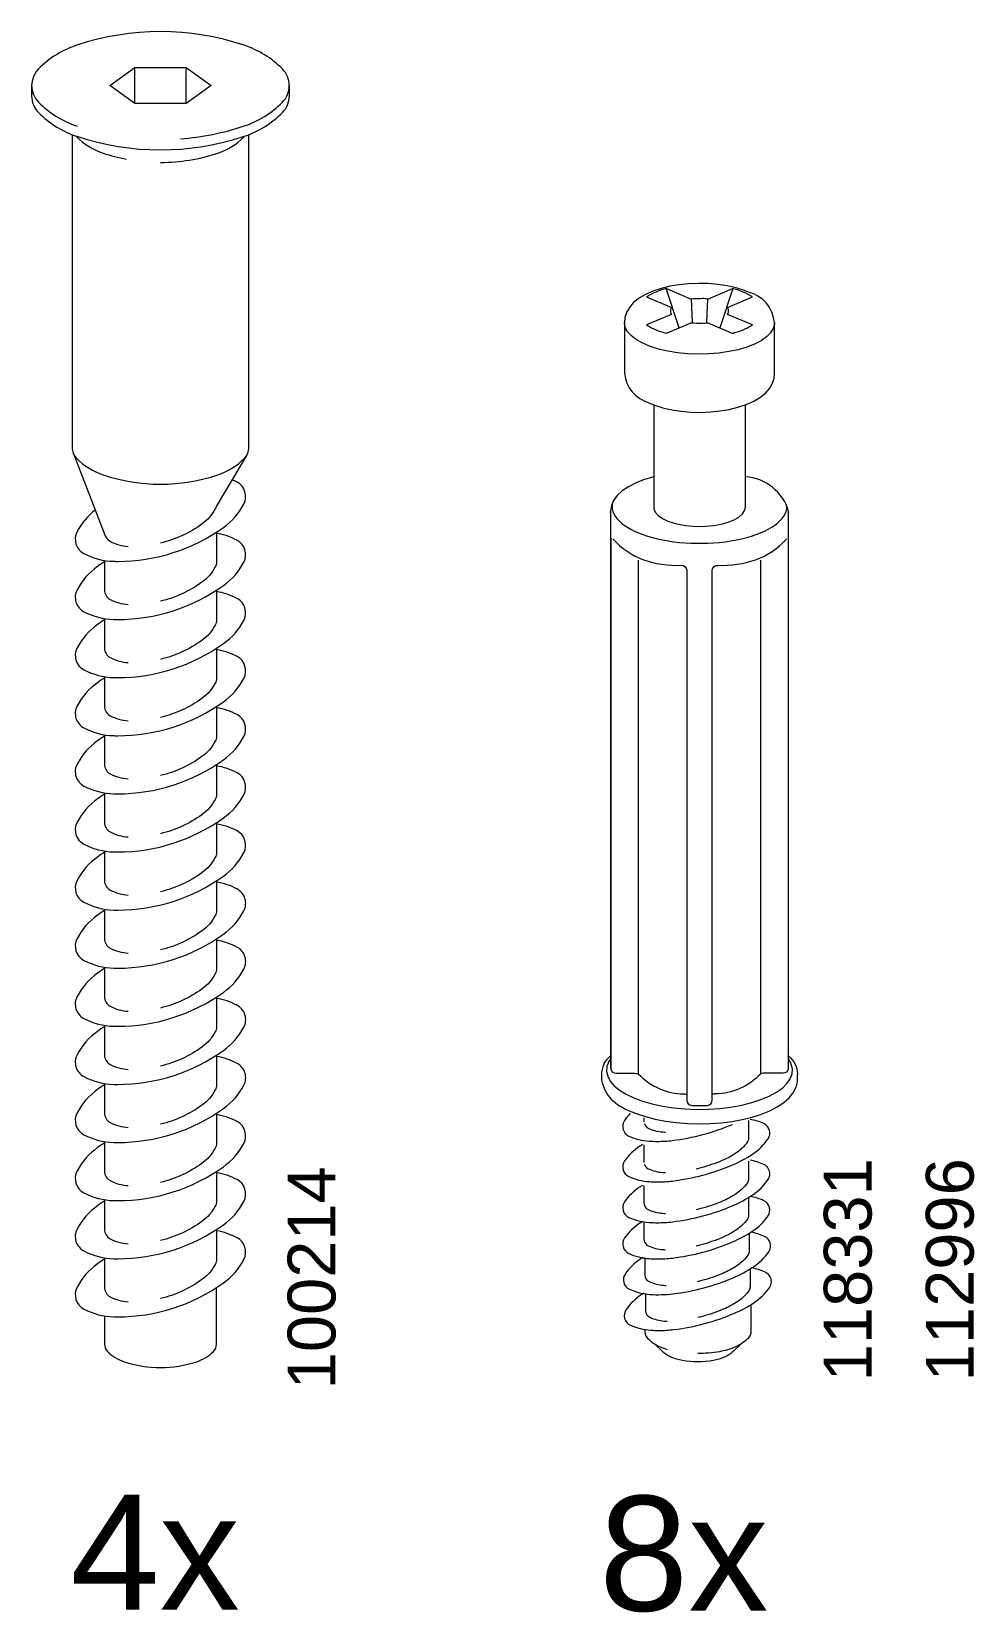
# Model space of a CAD drawing. Header units: metres. Extents: x -0.7 to 7.4, y 0 to 11.2.
# Drawn here: x -0.3441 to -0.3067, y 0.824 to 0.8866 of the extents above; entities that cross this region are included whole.
import ezdxf

# ---------------------------------------------------------------- set-up
doc = ezdxf.new("R2010")
doc.units = ezdxf.units.M
doc.header["$MEASUREMENT"] = 0
doc.layers.add('PDF3_Geometry_Num_Penna__7', color=7, linetype='Continuous', lineweight=18)
doc.layers.add('PDF3_Text_Num_Penna__7', color=7, linetype='Continuous', lineweight=18)
doc.styles.add('GENERATED_STYLE_1', font='Arial.ttf')

msp = doc.modelspace()

# ---------------------------------------------------------------- linework, layer by layer
at = {"layer": 'PDF3_Geometry_Num_Penna__7', "color": 7, "linetype": 'Continuous', "lineweight": 18, "flags": 128}
for points in [[(-0.338164, 0.882327, 0.061754), (-0.335641, 0.882834, 0.116424), (-0.334124, 0.883772, 0.414321), (-0.334124, 0.885092, 0.116309), (-0.335641, 0.886032, 0.162281), (-0.342254, 0.886033, 0.116484), (-0.343776, 0.885095, 0.414162), (-0.343775, 0.883772, 0.116394), (-0.342259, 0.882835)], [(-0.34405, 0.884434), (-0.34405, 0.884026, 0.199326), (-0.343777, 0.883364, 0.116255), (-0.342259, 0.882426, 0.162083), (-0.335642, 0.882426, 0.116411), (-0.334124, 0.883364, 0.199326), (-0.33385, 0.884026), (-0.33385, 0.884434)], [(-0.34245, 0.882495), (-0.34245, 0.870125, 0.199376), (-0.342262, 0.869671, 0.116164), (-0.341221, 0.869028, 0.162126), (-0.336677, 0.869028, 0.116137), (-0.335638, 0.869671, 0.199376), (-0.33545, 0.870125), (-0.33545, 0.882495)], [(-0.342262, 0.882403, 0.115998), (-0.341221, 0.88176, 0.033556), (-0.3403, 0.881519)], [(-0.33895, 0.881391, 0.080753), (-0.336679, 0.88176, 0.116505), (-0.335638, 0.882403)], [(-0.319558, 0.871847), (-0.319397, 0.871785), (-0.319062, 0.871681), (-0.318708, 0.8716), (-0.318337, 0.871543), (-0.317956, 0.871511), (-0.31757, 0.871502), (-0.317185, 0.871517), (-0.316806, 0.871555), (-0.316442, 0.871616), (-0.316096, 0.8717), (-0.315771, 0.871809), (-0.315473, 0.871942), (-0.315204, 0.872104), (-0.314997, 0.872276), (-0.314839, 0.872461), (-0.314728, 0.872654), (-0.314663, 0.872858), (-0.314644, 0.873049), (-0.314648, 0.875048, 0.315199), (-0.315674, 0.876261), (-0.315836, 0.876324), (-0.31617, 0.876429), (-0.316525, 0.876508), (-0.316896, 0.876564), (-0.317277, 0.876597), (-0.317663, 0.876606), (-0.318048, 0.876592), (-0.318426, 0.876553), (-0.31879, 0.876492), (-0.319137, 0.876407), (-0.319461, 0.8763), (-0.31976, 0.876166), (-0.320028, 0.876004), (-0.320236, 0.875832), (-0.320393, 0.875648), (-0.320505, 0.875454), (-0.32057, 0.875251), (-0.320589, 0.875058), (-0.320589, 0.873049)], [(-0.318423, 0.874844), (-0.318935, 0.876404), (-0.318976, 0.876387, 0.073313), (-0.319678, 0.87609), (-0.31971, 0.876069), (-0.318727, 0.875654, 0.093322), (-0.31877, 0.875563, 0.011009), (-0.31877, 0.875467, 0.093322), (-0.318727, 0.875376), (-0.319718, 0.874959), (-0.319678, 0.874941, 0.074617), (-0.318976, 0.874645), (-0.318926, 0.874631), (-0.317944, 0.875045)], [(-0.317503, 0.875028, 0.017456), (-0.317289, 0.875045), (-0.316299, 0.874627), (-0.316257, 0.874645, 0.074347), (-0.315555, 0.874941), (-0.315523, 0.874962), (-0.316505, 0.875376, 0.09555), (-0.316463, 0.875467, 0.005535), (-0.316463, 0.875563, 0.09555), (-0.316505, 0.875654), (-0.315515, 0.876072), (-0.315555, 0.87609, 0.073313), (-0.316257, 0.876387), (-0.316299, 0.876404), (-0.316809, 0.874844)], [(-0.342407, 0.869893), (-0.341137, 0.866618, 0.180048), (-0.340941, 0.866397, 0.106245), (-0.340234, 0.866198)], [(-0.335541, 0.869796), (-0.336747, 0.867777, -0.054003), (-0.336782, 0.867683, -0.11613), (-0.337311, 0.867077, -0.096354), (-0.33895, 0.866327)], [(-0.341532, 0.867636, 0.106088), (-0.342249, 0.86678, 0.414188), (-0.34198, 0.865913, 0.116313), (-0.340795, 0.865606, 0.003393), (-0.340639, 0.865604, 0.156684), (-0.336456, 0.866948, 0.116145), (-0.335652, 0.86787, 0.414194), (-0.335921, 0.868738, 0.020054), (-0.336117, 0.868831)], [(-0.314104, 0.845541, 0.048871), (-0.314089, 0.845677), (-0.314089, 0.86757, 0.318681), (-0.315802, 0.868955)], [(-0.321142, 0.867537), (-0.321144, 0.86757), (-0.321144, 0.845677, 0.052729), (-0.321129, 0.845541)], [(-0.341166, 0.865592, 0.01224), (-0.341444, 0.865403, 0.116328), (-0.342249, 0.86448, 0.414426), (-0.34198, 0.863613, 0.116103), (-0.340795, 0.863306, 0.00509), (-0.340639, 0.863304, 0.156684), (-0.336456, 0.864648, 0.116002), (-0.335652, 0.86557, 0.413771), (-0.335922, 0.86644, 0.081199), (-0.336734, 0.866711)], [(-0.336734, 0.866759), (-0.336734, 0.86558, -0.120887), (-0.336782, 0.865383, -0.115953), (-0.337311, 0.864777, -0.096221), (-0.33895, 0.864026)], [(-0.321129, 0.866521), (-0.321129, 0.845541), (-0.321124, 0.845507, 0.352967), (-0.320928, 0.845348), (-0.320245, 0.845348, -0.141623), (-0.320015, 0.845302)], [(-0.314104, 0.866521), (-0.314104, 0.845541), (-0.314108, 0.845507, -0.353624), (-0.314305, 0.845348), (-0.314989, 0.845348, 0.131354), (-0.315208, 0.845315, 0.147957), (-0.315184, 0.845401), (-0.315184, 0.865654)], [(-0.341166, 0.86564), (-0.341166, 0.864471, 0.278715), (-0.340941, 0.864097, 0.10662), (-0.340234, 0.863899)], [(-0.320049, 0.865655), (-0.320049, 0.858352), (-0.320049, 0.845401, 0.142096), (-0.320025, 0.845315, 0.204226), (-0.31824, 0.844531, -0.082788), (-0.318121, 0.844503)], [(-0.31834, 0.865447, -0.391672), (-0.318121, 0.865257), (-0.318121, 0.844277, 0.400247), (-0.317926, 0.844076), (-0.317703, 0.84407), (-0.317306, 0.844076, 0.399917), (-0.317112, 0.844277), (-0.317112, 0.865257, -0.409138), (-0.316892, 0.865446)], [(-0.341166, 0.863292, 0.01289), (-0.341444, 0.863102, 0.116496), (-0.342249, 0.862181, 0.414182), (-0.34198, 0.861313, 0.116522), (-0.340795, 0.861006, 0.003394), (-0.340639, 0.861005, 0.156634), (-0.336456, 0.862348, 0.116119), (-0.335652, 0.86327, 0.413826), (-0.33592, 0.864137, 0.08121), (-0.336734, 0.86441)], [(-0.336734, 0.864459), (-0.336734, 0.86328, -0.1212), (-0.336782, 0.863083, -0.116385), (-0.337311, 0.862477, -0.096338), (-0.33895, 0.861726)], [(-0.341166, 0.86334), (-0.341166, 0.86217, 0.278982), (-0.340941, 0.861798, 0.106592), (-0.340234, 0.861599)], [(-0.341166, 0.860992, 0.01224), (-0.341444, 0.860802, 0.116354), (-0.342249, 0.85988, 0.414308), (-0.34198, 0.859013, 0.116313), (-0.340795, 0.858706, 0.003393), (-0.340639, 0.858704, 0.156627), (-0.336456, 0.860048, 0.116002), (-0.335652, 0.86097, 0.413279), (-0.335921, 0.861841, 0.080907), (-0.336734, 0.862111)], [(-0.336734, 0.862159), (-0.336734, 0.86098, -0.121406), (-0.336782, 0.860783, -0.116169), (-0.337311, 0.860177, -0.096205), (-0.33895, 0.859426)], [(-0.341166, 0.86104), (-0.341166, 0.85987, 0.278282), (-0.340941, 0.859497, 0.10662), (-0.340234, 0.859299)], [(-0.341166, 0.858692, 0.011584), (-0.341444, 0.858502, 0.116496), (-0.342249, 0.857581, 0.414277), (-0.34198, 0.856713, 0.116112), (-0.340795, 0.856406, 0.00509), (-0.340639, 0.856404, 0.156627), (-0.336456, 0.857748, 0.116002), (-0.335652, 0.85867, 0.41408), (-0.335921, 0.859539, 0.081199), (-0.336734, 0.85981)], [(-0.336734, 0.859858), (-0.336734, 0.85868, -0.120887), (-0.336782, 0.858483, -0.116856), (-0.337311, 0.857877, -0.096739), (-0.33895, 0.857126)], [(-0.341166, 0.85874), (-0.341166, 0.85757, 0.278788), (-0.340941, 0.857197, 0.106939), (-0.340234, 0.856998)], [(-0.341166, 0.856392, 0.01289), (-0.341444, 0.856203, 0.116328), (-0.342249, 0.85528, 0.414086), (-0.34198, 0.854413, 0.116321), (-0.340795, 0.854106, 0.00509), (-0.340639, 0.854104, 0.156627), (-0.336456, 0.855448, 0.11617), (-0.335652, 0.85637, 0.414041), (-0.335921, 0.857239, 0.081199), (-0.336734, 0.85751)], [(-0.336734, 0.857558), (-0.336734, 0.85638, -0.1212), (-0.336782, 0.856183, -0.11664), (-0.337311, 0.855578, -0.096464), (-0.33895, 0.854826)], [(-0.341166, 0.85644), (-0.341166, 0.85527, 0.278595), (-0.340941, 0.854897, 0.10662), (-0.340234, 0.854699)], [(-0.341166, 0.854092, 0.010935), (-0.341444, 0.853902, 0.116328), (-0.342249, 0.85298, 0.414198), (-0.34198, 0.852113, 0.116103), (-0.340795, 0.851806, 0.006787), (-0.340639, 0.851804, 0.156688), (-0.336456, 0.853148, 0.116145), (-0.335652, 0.85407, 0.414001), (-0.335921, 0.854939, 0.081199), (-0.336734, 0.85521)], [(-0.336734, 0.855259), (-0.336734, 0.854081, -0.121308), (-0.336782, 0.853883, -0.116817), (-0.337311, 0.853277, -0.096338), (-0.33895, 0.852527)], [(-0.341166, 0.85414), (-0.341166, 0.85297, 0.278282), (-0.340941, 0.852597, 0.106273), (-0.340234, 0.852399)], [(-0.341166, 0.851791, 0.012252), (-0.341444, 0.851603, 0.116303), (-0.342249, 0.85068, 0.414096), (-0.34198, 0.849812, 0.115911), (-0.340795, 0.849506, 0.006786), (-0.340639, 0.849504, 0.156684), (-0.336456, 0.850848, 0.116028), (-0.335652, 0.85177, 0.414263), (-0.335922, 0.852639, 0.081199), (-0.336734, 0.85291)], [(-0.336734, 0.852959), (-0.336734, 0.85178, -0.121308), (-0.336782, 0.851583, -0.116385), (-0.337311, 0.850977, -0.096354), (-0.33895, 0.850227)], [(-0.341166, 0.85184), (-0.341166, 0.850671, 0.278089), (-0.340941, 0.850297, 0.106259), (-0.340234, 0.850098)], [(-0.341166, 0.849492, 0.011595), (-0.341444, 0.849303, 0.116186), (-0.342249, 0.84838, 0.414363), (-0.34198, 0.847513, 0.116112), (-0.340795, 0.847206, 0.00509), (-0.340639, 0.847204, 0.156684), (-0.336456, 0.848548, 0.116002), (-0.335652, 0.84947, 0.414412), (-0.335922, 0.85034, 0.081492), (-0.336734, 0.85061)], [(-0.336734, 0.850658), (-0.336734, 0.849481, -0.121415), (-0.336782, 0.849283, -0.116856), (-0.337311, 0.848677, -0.096213), (-0.33895, 0.847927)], [(-0.341166, 0.84954), (-0.341166, 0.84837, 0.277776), (-0.340941, 0.847997, 0.106273), (-0.340234, 0.847798)], [(-0.336734, 0.848359), (-0.336734, 0.84718, -0.1212), (-0.336782, 0.846983, -0.11613), (-0.337311, 0.846377, -0.09648), (-0.33895, 0.845627)], [(-0.341166, 0.847192, 0.012246), (-0.341444, 0.847003, 0.116562), (-0.342249, 0.84608, 0.41437), (-0.34198, 0.845212, 0.11612), (-0.340795, 0.844906, 0.006786), (-0.340639, 0.844904, 0.156737), (-0.336456, 0.846248, 0.116028), (-0.335652, 0.84717, 0.414643), (-0.335922, 0.848038, 0.081481), (-0.336734, 0.84831)], [(-0.341166, 0.84724), (-0.341166, 0.846071, 0.278402), (-0.340941, 0.845697, 0.10662), (-0.340234, 0.845499)], [(-0.341166, 0.844892, 0.012246), (-0.341444, 0.844702, 0.116471), (-0.342249, 0.84378, 0.414205), (-0.34198, 0.842913, 0.116313), (-0.340795, 0.842606, 0.003393), (-0.340639, 0.842604, 0.156737), (-0.336456, 0.843948, 0.116002), (-0.335652, 0.84487, 0.414276), (-0.33592, 0.845737, 0.081492), (-0.336734, 0.84601)], [(-0.336734, 0.846059), (-0.336734, 0.84488, -0.1212), (-0.336782, 0.844683, -0.116169), (-0.337311, 0.844077, -0.096087), (-0.33895, 0.843327)], [(-0.321144, 0.846032, 0.234724), (-0.321496, 0.845285), (-0.321496, 0.845102), (-0.321496, 0.845081)], [(-0.314089, 0.846032, -0.213524), (-0.313737, 0.84531), (-0.313737, 0.845285)], [(-0.315208, 0.845315, -0.204116), (-0.316992, 0.844531, 0.075946), (-0.317112, 0.844502)], [(-0.341166, 0.84494), (-0.341166, 0.843771, 0.278402), (-0.340941, 0.843397, 0.105912), (-0.340234, 0.843198)], [(-0.341166, 0.842591, 0.012897), (-0.341444, 0.842402, 0.116613), (-0.342249, 0.84148, 0.41409), (-0.34198, 0.840613, 0.116112), (-0.340795, 0.840306, 0.00509), (-0.340639, 0.840304, 0.156684), (-0.336456, 0.841648, 0.11617), (-0.335652, 0.84257, 0.414045), (-0.335921, 0.843438, 0.08121), (-0.336734, 0.84371)], [(-0.336734, 0.843759), (-0.336734, 0.84258, -0.120887), (-0.336782, 0.842384, -0.116563), (-0.337311, 0.841777, -0.096354), (-0.33895, 0.841027)], [(-0.320358, 0.843748, 0.037807), (-0.320581, 0.843481, 0.155932), (-0.320657, 0.843242, 0.291201), (-0.320409, 0.842857, 0.090504), (-0.319607, 0.842661, 0.016862), (-0.319277, 0.84265, 0.031502), (-0.318689, 0.842686, 0.035426), (-0.31748, 0.842921, 0.035352), (-0.316316, 0.843321)], [(-0.319879, 0.842526, 0.004163), (-0.319982, 0.842457, 0.090557), (-0.320581, 0.841875, 0.470831), (-0.320415, 0.841259, 0.091127), (-0.319607, 0.841056, 0.018463), (-0.319277, 0.841045, 0.030609), (-0.318689, 0.84108, 0.035428), (-0.31748, 0.841315, 0.034722), (-0.316316, 0.841717, 0.048564), (-0.315508, 0.842154, 0.090558), (-0.31491, 0.842737, 0.157108), (-0.314834, 0.842975, 0.061106), (-0.314847, 0.843083, 0.223954), (-0.315075, 0.843351, 0.060031), (-0.315612, 0.843521)], [(-0.319804, 0.84336, 0.226919), (-0.319643, 0.843169, 0.091898), (-0.319068, 0.843024)], [(-0.315676, 0.843481), (-0.315676, 0.842776, -0.152317), (-0.31573, 0.842612, -0.090689), (-0.316156, 0.842198, -0.046844), (-0.316729, 0.841887, -0.03499), (-0.317557, 0.841602, -0.00825), (-0.317746, 0.841555)], [(-0.341166, 0.84264), (-0.341166, 0.84147, 0.278282), (-0.340941, 0.841097, 0.106592), (-0.340234, 0.840898)], [(-0.336734, 0.841459), (-0.336734, 0.84028, -0.121514), (-0.336782, 0.840084, -0.11613), (-0.337311, 0.839477, -0.096213), (-0.33895, 0.838726)], [(-0.319982, 0.840843, 0.090303), (-0.320581, 0.840261, 0.469585), (-0.320415, 0.839643, 0.091127), (-0.319607, 0.839442, 0.016061), (-0.319277, 0.839431, 0.030609), (-0.318689, 0.839466, 0.035852), (-0.31748, 0.8397, 0.034532), (-0.316316, 0.840101, 0.047768), (-0.315508, 0.84054, 0.089903), (-0.31491, 0.841122, 0.156365), (-0.314834, 0.841361, 0.062216), (-0.314847, 0.841468, 0.224413), (-0.315075, 0.841736, 0.060927), (-0.315612, 0.841907)], [(-0.319804, 0.841754, 0.225993), (-0.319643, 0.841563, 0.090614), (-0.319068, 0.841418, 0.012645), (-0.318961, 0.841412)], [(-0.315676, 0.841866), (-0.315676, 0.841161, -0.1528), (-0.31573, 0.840998, -0.090126), (-0.316156, 0.840584, -0.047926), (-0.316729, 0.840273, -0.035548), (-0.317557, 0.839987, -0.013522), (-0.317746, 0.83994)], [(-0.341166, 0.840292, 0.012246), (-0.341444, 0.840103, 0.116328), (-0.342249, 0.83918, 0.414277), (-0.34198, 0.838312, 0.11612), (-0.340795, 0.838006, 0.00509), (-0.340639, 0.838004, 0.15663), (-0.336456, 0.839348, 0.116002), (-0.335652, 0.84027, 0.414045), (-0.335921, 0.841138, 0.081199), (-0.336734, 0.84141)], [(-0.319814, 0.840899), (-0.319814, 0.840205, 0.072319), (-0.319804, 0.84014, 0.2278), (-0.319643, 0.839949, 0.091033), (-0.319068, 0.839804, 0.022551), (-0.318961, 0.839798)], [(-0.341166, 0.84034), (-0.341166, 0.83917, 0.278909), (-0.340941, 0.838797, 0.106231), (-0.340234, 0.838598)], [(-0.319879, 0.839477, 0.000542), (-0.319982, 0.83941, 0.090196), (-0.320581, 0.838826, 0.471435), (-0.32042, 0.838218, 0.090215), (-0.319607, 0.838008, 0.018463), (-0.319277, 0.837996, 0.031056), (-0.318689, 0.838032, 0.035219), (-0.31748, 0.838266, 0.035738), (-0.316316, 0.838668, 0.046301), (-0.315508, 0.839105, 0.090531), (-0.31491, 0.839688, 0.470434), (-0.315074, 0.840303, 0.060501), (-0.315612, 0.840472)], [(-0.315676, 0.840432), (-0.315676, 0.839727, -0.148099), (-0.31573, 0.839563, -0.089917), (-0.316156, 0.83915, -0.04682), (-0.316729, 0.838838, -0.03499), (-0.317557, 0.838553, -0.001652), (-0.317746, 0.838505)], [(-0.341166, 0.837992, 0.01419), (-0.341444, 0.837802, 0.116638), (-0.342249, 0.836881, 0.414188), (-0.34198, 0.836013, 0.116313), (-0.340795, 0.835706, 0.003393), (-0.340639, 0.835704, 0.156684), (-0.336456, 0.837048, 0.116287), (-0.335652, 0.83797, 0.413826), (-0.33592, 0.838837, 0.080918), (-0.336734, 0.83911)], [(-0.336734, 0.839159), (-0.336734, 0.83798, -0.120261), (-0.336782, 0.837783, -0.116385), (-0.337311, 0.837177, -0.09648), (-0.33895, 0.836427)], [(-0.319848, 0.838062, 0.000563), (-0.319951, 0.837995, 0.090206), (-0.32055, 0.837411, 0.472063), (-0.320384, 0.836796, 0.090976), (-0.319576, 0.836593, 0.047208), (-0.318654, 0.836617, 0.035446), (-0.317449, 0.836852, 0.035202), (-0.316285, 0.837252, 0.047595), (-0.315478, 0.83769, 0.090832), (-0.314879, 0.838274, 0.156862), (-0.314803, 0.838513, 0.061583), (-0.314816, 0.838619, 0.225418), (-0.315044, 0.838886, 0.063422), (-0.315581, 0.839057)], [(-0.315645, 0.839016), (-0.315645, 0.838312, -0.150578), (-0.3157, 0.838148, -0.089618), (-0.316125, 0.837735, -0.047864), (-0.316699, 0.837424, -0.035658), (-0.317526, 0.837138, -0.010897), (-0.317714, 0.837091)], [(-0.319804, 0.838705, 0.226676), (-0.319643, 0.838515, 0.090588), (-0.319068, 0.838369, 0.002723), (-0.318961, 0.838364)], [(-0.341166, 0.83804), (-0.341166, 0.83687, 0.278595), (-0.340941, 0.836497, 0.106966), (-0.340234, 0.836299)], [(-0.319784, 0.83805), (-0.319784, 0.837356, 0.286695), (-0.319613, 0.837102, 0.091679), (-0.319037, 0.836955, 0.009826), (-0.31893, 0.836948)], [(-0.319817, 0.836647, 0.006546), (-0.319921, 0.836579, 0.090129), (-0.320519, 0.835997, 0.469414), (-0.320349, 0.835374, 0.090665), (-0.319545, 0.835177, 0.016008), (-0.319215, 0.835166, 0.03144), (-0.318627, 0.835202, 0.035659), (-0.317418, 0.835436, 0.034872), (-0.316255, 0.835838, 0.048091), (-0.315447, 0.836276, 0.090723), (-0.314848, 0.836858, 0.154675), (-0.314772, 0.837097, 0.068175), (-0.314786, 0.837204, 0.223989), (-0.315013, 0.837472, 0.061338), (-0.31555, 0.837642)], [(-0.315614, 0.837602), (-0.315614, 0.836896, -0.151846), (-0.315669, 0.836733, -0.090165), (-0.316094, 0.836319, -0.047536), (-0.316668, 0.836009, -0.035303), (-0.317495, 0.835723, -0.007603), (-0.317683, 0.835676)], [(-0.341166, 0.83574), (-0.341166, 0.834625, 0.19953), (-0.341047, 0.834338, 0.116877), (-0.340388, 0.833931, 0.162888), (-0.337516, 0.833931, 0.116832), (-0.336853, 0.834338, 0.198418), (-0.336734, 0.834625), (-0.336734, 0.836858)], [(-0.319753, 0.836634), (-0.319753, 0.835941, 0.282398), (-0.319583, 0.835687, 0.08933), (-0.319006, 0.835539, 0.009841), (-0.318899, 0.835534)], [(-0.315583, 0.836187), (-0.315583, 0.835141, -0.197349), (-0.315702, 0.834852, -0.100129), (-0.316198, 0.834513, -0.057157), (-0.316829, 0.834327, -0.042495), (-0.317683, 0.834252)], [(-0.319779, 0.835205, 0.23664), (-0.319669, 0.834859, 0.100431), (-0.319168, 0.834513, 0.023961), (-0.318899, 0.834414)], [(-0.315978, 0.834629), (-0.316268, 0.834352, -0.098822), (-0.316623, 0.83411, -0.055339), (-0.317069, 0.833977, -0.08636), (-0.318294, 0.833977, -0.055418), (-0.318745, 0.83411, -0.098822), (-0.319109, 0.834362), (-0.319389, 0.834629)]]:
    msp.add_lwpolyline(points, format="xyb", dxfattribs=at)
for points in [[(-0.34095, 0.884434), (-0.339969, 0.885143)], [(-0.339969, 0.883724), (-0.339969, 0.885143), (-0.337932, 0.885143)], [(-0.337932, 0.883724), (-0.337932, 0.885143), (-0.33695, 0.884434)], [(-0.339969, 0.883724), (-0.34095, 0.884434)], [(-0.33695, 0.884434), (-0.337931, 0.883724)], [(-0.337932, 0.883724), (-0.339968, 0.883724)], [(-0.318926, 0.8764), (-0.317944, 0.875985), (-0.317931, 0.875686), (-0.317901, 0.875042)], [(-0.317332, 0.875042), (-0.317302, 0.875686), (-0.317289, 0.875985), (-0.316307, 0.8764)], [(-0.314644, 0.875052), (-0.314648, 0.874993), (-0.314698, 0.874819), (-0.314805, 0.87465), (-0.314967, 0.874489), (-0.315181, 0.874338), (-0.315442, 0.874202), (-0.315745, 0.874082), (-0.316085, 0.873982), (-0.316455, 0.873903), (-0.316846, 0.873845), (-0.317254, 0.873812), (-0.317668, 0.873803), (-0.318081, 0.873817), (-0.318486, 0.873857), (-0.318873, 0.87392), (-0.319235, 0.874006), (-0.319567, 0.874111), (-0.319859, 0.874235), (-0.320109, 0.874375), (-0.320311, 0.874528), (-0.32046, 0.874691), (-0.320553, 0.874862), (-0.320589, 0.875037), (-0.320589, 0.875058)], [(-0.31943, 0.871798), (-0.31943, 0.867752), (-0.319423, 0.867684), (-0.319365, 0.867548), (-0.31925, 0.86742), (-0.319084, 0.867302), (-0.31887, 0.867199), (-0.318615, 0.867112), (-0.318329, 0.867048), (-0.318021, 0.867004), (-0.317698, 0.866985), (-0.317373, 0.866993), (-0.317056, 0.867023), (-0.316757, 0.867077), (-0.316485, 0.867153), (-0.31625, 0.867248), (-0.316059, 0.867359), (-0.315919, 0.867483), (-0.315831, 0.867616), (-0.315802, 0.867752), (-0.315802, 0.871799)], [(-0.31943, 0.868955), (-0.319483, 0.868942), (-0.319831, 0.868832), (-0.320149, 0.868704), (-0.320431, 0.868556), (-0.320673, 0.868391), (-0.320871, 0.868207), (-0.321019, 0.868007), (-0.321104, 0.867819), (-0.321142, 0.86761), (-0.321136, 0.867528)], [(-0.321144, 0.845909), (-0.321206, 0.845807), (-0.321278, 0.845614), (-0.321293, 0.845418), (-0.321249, 0.845224), (-0.321149, 0.845034), (-0.320991, 0.84485), (-0.320783, 0.844676), (-0.320523, 0.844515), (-0.320217, 0.844368), (-0.319871, 0.84424), (-0.319489, 0.84413), (-0.319077, 0.84404), (-0.318643, 0.843974), (-0.318191, 0.843932), (-0.317732, 0.843914), (-0.31727, 0.84392), (-0.316814, 0.84395), (-0.316371, 0.844005), (-0.315947, 0.844082), (-0.315549, 0.844182), (-0.315184, 0.844301), (-0.314857, 0.84444), (-0.314574, 0.844594), (-0.314338, 0.844762), (-0.314156, 0.844941), (-0.314027, 0.845127), (-0.313955, 0.845321), (-0.31394, 0.845516), (-0.313983, 0.845711), (-0.314084, 0.845901)], [(-0.313737, 0.845102), (-0.313737, 0.845285)], [(-0.320296, 0.843817), (-0.320121, 0.843747), (-0.31976, 0.843629), (-0.319373, 0.843529), (-0.318962, 0.843451), (-0.318535, 0.843394), (-0.318095, 0.843359), (-0.31765, 0.843346), (-0.317204, 0.843355), (-0.316764, 0.843387), (-0.316334, 0.843441), (-0.315922, 0.843516), (-0.315531, 0.843611), (-0.315168, 0.843728), (-0.314836, 0.843861), (-0.314539, 0.844014), (-0.314282, 0.844184), (-0.314067, 0.844372), (-0.313904, 0.844576), (-0.313793, 0.844792), (-0.313742, 0.84501), (-0.313744, 0.845136)], [(-0.319814, 0.843581), (-0.319814, 0.843425)], [(-0.319814, 0.842513), (-0.319814, 0.84182)], [(-0.319814, 0.839465), (-0.319814, 0.838771)]]:
    msp.add_lwpolyline(points, dxfattribs=at)
at = {"layer": 'PDF3_Geometry_Num_Penna__7', "color": 7, "linetype": 'Continuous', "lineweight": 18}
msp.add_arc((-0.317593, 0.873597), 0.002408, 82.73724, 87.86027, dxfattribs=at)
msp.add_ellipse((-0.317616, 0.867779), major_axis=(-0.003461, 0), ratio=0.422466, start_param=6.216766, end_param=9.425024, dxfattribs=at)
for points in [[(-0.34226, 0.882834), (-0.342256, 0.882834), (-0.342253, 0.882832), (-0.342251, 0.882832)], [(-0.342295, 0.882438), (-0.342285, 0.882426), (-0.342273, 0.882414), (-0.342262, 0.882403)], [(-0.317503, 0.876003), (-0.317575, 0.876), (-0.317873, 0.875994), (-0.317944, 0.875985)], [(-0.317944, 0.875045), (-0.317873, 0.875037), (-0.317594, 0.875036), (-0.317522, 0.875033)], [(-0.320586, 0.873049), (-0.320526, 0.872475), (-0.320183, 0.87207), (-0.319558, 0.871847)], [(-0.321045, 0.866501), (-0.320369, 0.865718), (-0.319374, 0.865413), (-0.31834, 0.865447)], [(-0.316892, 0.865447), (-0.31586, 0.86542), (-0.314858, 0.865714), (-0.314177, 0.866492)], [(-0.32149, 0.845078), (-0.321369, 0.844461), (-0.32099, 0.844101), (-0.320296, 0.843817)], [(-0.319068, 0.843024), (-0.319033, 0.843022), (-0.318997, 0.843019), (-0.318961, 0.843018)], [(-0.319879, 0.840911), (-0.319914, 0.840889), (-0.319948, 0.840865), (-0.319982, 0.840843)], [(-0.319814, 0.838771), (-0.319814, 0.838748), (-0.319811, 0.838728), (-0.319804, 0.838705)], [(-0.319109, 0.834362), (-0.319104, 0.834362), (-0.319103, 0.834352), (-0.319099, 0.834352)], [(-0.316268, 0.834352), (-0.316264, 0.834352), (-0.316264, 0.834362), (-0.316259, 0.834362)]]:
    msp.add_open_spline(points, degree=3, dxfattribs=at)

# ---------------------------------------------------------------- texts
at = {"layer": 'PDF3_Text_Num_Penna__7', "color": 7, "linetype": 'Continuous', "lineweight": 18, "char_height": 0.0018939, "attachment_point": 7, "rotation": 90, "style": 'GENERATED_STYLE_1'}
for s, insert in [('\\A1;100214', (-0.331998, 0.832838)), ('\\A1;118331', (-0.310778, 0.833156)), ('\\A1;112996', (-0.306738, 0.833156))]:
    msp.add_mtext(s, dxfattribs=dict(at, insert=insert))
at = {"layer": 'PDF3_Text_Num_Penna__7', "color": 7, "linetype": 'Continuous', "lineweight": 18, "char_height": 0.0045455, "attachment_point": 7, "style": 'GENERATED_STYLE_1'}
for s, insert in [('\\A1;4x', (-0.342516, 0.824116)), ('\\A1;8x', (-0.321593, 0.824009))]:
    msp.add_mtext(s, dxfattribs=dict(at, insert=insert))

doc.saveas('drawing.dxf')
